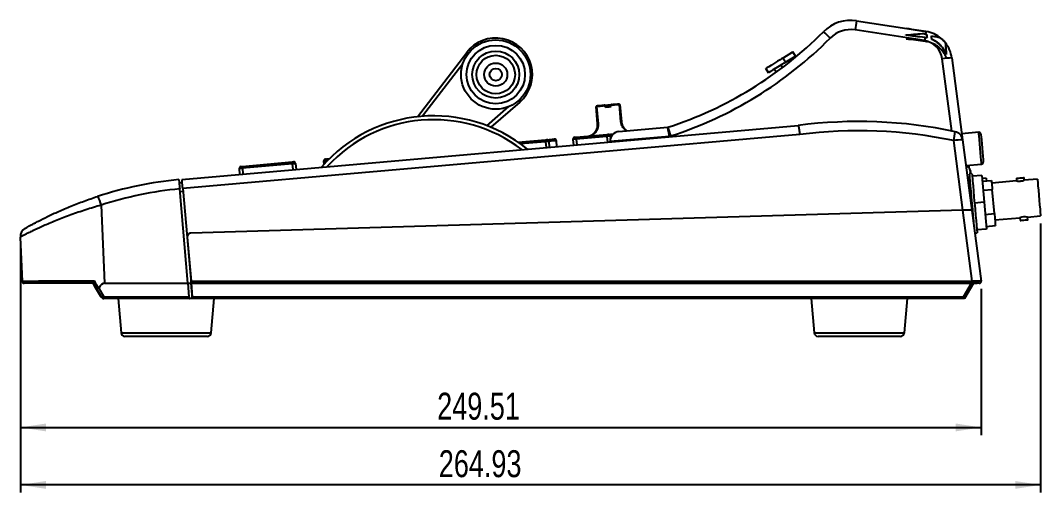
# Model space of a CAD drawing. Header units: millimetres. Extents: x 102 to 710, y 145 to 429.
# Drawn here: x 345.9 to 478.4, y 145.4 to 206.7 of the extents above; entities that cross this region are included whole.
import ezdxf

# ---------------------------------------------------------------- set-up
doc = ezdxf.new("R2010")
doc.units = ezdxf.units.MM
doc.layers.add('DIM', color=5, linetype='Continuous')
doc.styles.add('SLDTEXTSTYLE0', font='TXT', dxfattribs={"width": 0.75})
doc.dimstyles.new('SLDDIMSTYLE1', dxfattribs={"dimtxt": 3.5, "dimasz": 3.302, "dimexe": 0, "dimexo": 0.0625, "dimgap": 0.875, "dimtad": 1, "dimlfac": 2, "dimrnd": 1e-09, "dimzin": 12, "dimdsep": 46, "dimtxsty": 'SLDTEXTSTYLE0', "dimsah": 1, "dimcen": 0.09, "dimadec": 0, "dimazin": 3, "dimtfac": 1, "dimtofl": 0, "dimtmove": 0, "dimatfit": 3, "dimfxl": 1, "dimfrac": 2, "dimtolj": 1, "dimtzin": 12, "dimarcsym": 0})

# ---------------------------------------------------------------- blocks, each defined once
blk = doc.blocks.new('_D_5')
at = {"layer": 'DIM'}
for p, q in [((345.92, 177.59), (345.92, 152.85)), ((470.67, 171.87), (470.67, 152.85)), ((345.92, 153.85), (470.67, 153.85))]:
    blk.add_line(p, q, dxfattribs=at)
for points in [[(345.92, 153.85), (349.22, 153.34), (349.22, 154.36)], [(470.67, 153.85), (467.37, 154.36), (467.37, 153.34)]]:
    blk.add_solid(points, dxfattribs=at)
at = {"layer": 'DIM', "insert": (400.03, 158.36), "char_height": 3.5, "attachment_point": 1, "style": 'SLDTEXTSTYLE0'}
blk.add_mtext('249.51', dxfattribs=at)
blk = doc.blocks.new('_D_6')
at = {"layer": 'DIM'}
for p, q in [((478.38, 180.34), (478.38, 145.38)), ((345.92, 177.59), (345.92, 145.38)), ((478.38, 146.38), (345.92, 146.38))]:
    blk.add_line(p, q, dxfattribs=at)
for points in [[(345.92, 146.38), (349.22, 145.87), (349.22, 146.89)], [(478.38, 146.38), (475.08, 146.89), (475.08, 145.87)]]:
    blk.add_solid(points, dxfattribs=at)
at = {"layer": 'DIM', "insert": (400.24, 150.89), "char_height": 3.5, "attachment_point": 1, "style": 'SLDTEXTSTYLE0'}
blk.add_mtext('264.93', dxfattribs=at)

msp = doc.modelspace()

# ---------------------------------------------------------------- linework, layer by layer
at = {"color": 7, "linetype": 'Continuous', "lineweight": 25}
for p, q in [((454.4863, 206.6885), (461.0252, 205.6788)), ((463.3003, 204.1162), (454.2908, 205.5075)), ((461.0251, 205.6785), (461.0252, 205.6788)), ((461.0252, 205.6788), (463.4959, 205.2972)), ((460.8926, 204.8155), (460.8893, 204.8535)), ((463.6337, 204.4634), (463.6337, 204.4633)), ((464.2526, 204.2732), (464.2527, 204.2731)), ((397.4629, 194.2222), (403.8615, 202.5924)), ((444.9075, 201.8571), (446.2069, 202.6553)), ((445.2478, 201.3032), (444.9075, 201.8571)), ((445.2478, 201.3032), (446.5472, 202.1014)), ((446.5472, 202.1014), (446.2069, 202.6553)), ((466.8428, 192.3713), (465.6071, 201.7574)), ((466.8512, 201.8662), (468.2526, 191.2215)), ((442.6922, 200.4961), (443.0324, 199.9423)), ((443.0324, 199.9423), (442.6922, 200.4961)), ((443.8206, 200.4265), (444.067, 200.0254)), ((444.8728, 200.624), (444.6726, 200.9499)), ((443.8681, 199.8859), (443.8684, 199.8817)), ((410.7632, 196.133), (407.0109, 192.8495)), ((420.8641, 193.2961), (420.668, 195.5376)), ((420.7323, 195.6142), (420.682, 195.5542)), ((420.7252, 195.5426), (420.9213, 193.3011)), ((421.7302, 195.7309), (422.6766, 195.8137)), ((422.5857, 195.7054), (421.8386, 195.64)), ((421.8516, 195.4906), (421.8386, 195.64)), ((422.5857, 195.7054), (422.5988, 195.5559)), ((423.6796, 195.872), (423.7396, 195.8217)), ((423.8952, 193.5613), (423.6991, 195.8028)), ((423.7562, 195.8078), (423.9523, 193.5663)), ((366.8897, 186.0895), (446.8898, 193.0886)), ((423.6207, 192.3029), (429.9511, 192.8567)), ((429.9511, 192.8567), (429.9919, 192.8698)), ((468.043, 192.8137), (468.1173, 192.8235)), ((470.3508, 192.205), (468.1485, 192.0124)), ((447.1057, 191.9075), (366.9939, 184.8986)), ((410.5475, 190.9129), (414.0727, 191.2213)), ((414.5096, 191.013), (414.5884, 190.2626)), ((415.5846, 190.3498), (415.5058, 191.1001)), ((417.6635, 191.2889), (417.7161, 190.5363)), ((418.0575, 191.57), (422.0423, 191.9186)), ((422.0637, 191.6739), (418.0789, 191.3253)), ((422.2087, 191.9331), (422.9013, 191.9937)), ((422.4791, 191.7102), (422.5162, 191.3576)), ((430.1957, 191.6781), (422.4796, 191.003)), ((422.4796, 191.003), (422.4796, 191.0576)), ((422.4796, 190.953), (422.4796, 191.003)), ((430.3706, 191.7344), (430.1957, 191.6781)), ((468.2526, 191.2215), (469.46, 182.0505)), ((374.723, 187.7787), (381.1983, 188.3452)), ((381.2197, 188.1005), (374.7444, 187.534)), ((381.6351, 188.1368), (381.714, 187.3865)), ((385.2872, 188.4564), (385.3181, 188.0135)), ((385.6812, 188.7374), (386.0407, 188.7689)), ((374.329, 187.4976), (374.3816, 186.745)), ((468.6907, 187.8939), (470.7125, 188.0708)), ((468.7797, 187.792), (468.7654, 187.9005)), ((469.0735, 187.9274), (469.067, 187.6074)), ((469.4635, 186.8574), (469.1148, 186.8268)), ((469.2453, 187.2004), (469.2615, 187.1208)), ((469.2746, 186.9711), (469.2615, 187.1208)), ((469.2721, 186.9297), (469.2781, 186.9316)), ((366.5244, 185.656), (366.9246, 185.6911)), ((469.1824, 186.0548), (468.9356, 186.0332)), ((468.9814, 185.6859), (469.2129, 185.7061)), ((470.7414, 186.5927), (469.4962, 186.4838)), ((469.4962, 186.4838), (469.5232, 186.1752)), ((470.7414, 186.5927), (471.0465, 183.106)), ((471.3242, 186.2422), (470.7763, 186.1942)), ((470.8068, 185.8456), (472.0022, 185.9502)), ((475.2703, 185.8848), (472.0327, 185.6015)), ((475.2398, 186.2334), (475.2703, 185.8848)), ((476.2667, 185.9706), (476.236, 186.3206)), ((477.9601, 186.1201), (476.26, 185.9713)), ((367.6676, 172.5895), (366.594, 184.8608)), ((367.0287, 184.5001), (366.6286, 184.4651)), ((366.9939, 184.8986), (367.5508, 178.5331)), ((469.1342, 184.5249), (469.3148, 184.5407)), ((470.9087, 184.6802), (472.1042, 184.7848)), ((472.3796, 181.6365), (472.1042, 184.7848)), ((469.7742, 183.3057), (469.8012, 182.9971)), ((471.0465, 183.106), (469.8012, 182.9971)), ((469.8012, 182.9971), (469.8282, 182.6885)), ((471.0465, 183.106), (471.3515, 179.6194)), ((356.4015, 182.7414), (356.8448, 172.5895)), ((468.2842, 182.0709), (368.0634, 179.0989)), ((469.4979, 172.8519), (468.2842, 182.0709)), ((469.46, 182.0505), (470.6683, 172.8722)), ((471.1842, 181.5319), (472.3796, 181.6365)), ((469.5471, 181.3887), (469.5903, 181.3925)), ((472.4511, 180.8198), (475.6887, 181.103)), ((475.6887, 181.103), (475.7192, 180.7544)), ((476.6784, 181.1896), (478.3784, 181.3383)), ((476.7154, 180.8415), (476.6848, 181.1915)), ((367.7733, 178.9948), (367.7415, 178.9702)), ((469.8469, 179.1113), (470.1389, 179.1368)), ((470.0793, 179.819), (470.1063, 179.5104)), ((471.3515, 179.6194), (470.1063, 179.5104)), ((471.321, 179.968), (472.5164, 180.0726)), ((346.1669, 172.8286), (345.9153, 178.5923)), ((367.5826, 178.5577), (367.5508, 178.5331)), ((367.5508, 178.5331), (368.0708, 172.5895)), ((367.5826, 178.5577), (368.0818, 172.8519)), ((355.3897, 172.5895), (346.4167, 172.5895)), ((356.8448, 172.5895), (367.6676, 172.5895)), ((367.6676, 172.5895), (367.6931, 172.5895)), ((367.8407, 170.8395), (367.6931, 172.5895)), ((367.6931, 172.5895), (368.0453, 172.5895)), ((368.0453, 172.5895), (368.214, 170.5895)), ((368.0453, 172.5895), (368.0708, 172.5895)), ((368.0916, 172.6057), (368.0708, 172.5895)), ((368.0708, 172.5895), (469.3919, 172.5895)), ((368.0708, 172.5895), (368.2184, 170.8395)), ((368.0818, 172.8519), (469.4979, 172.8519)), ((469.4876, 172.6057), (368.0916, 172.6057)), ((468.3816, 170.8395), (469.3919, 172.5895)), ((469.6647, 172.5895), (468.5102, 170.5899)), ((469.3919, 172.5895), (470.1165, 172.5895)), ((470.4205, 172.5895), (470.1165, 172.5895)), ((356.5186, 170.7108), (355.8561, 171.8132)), ((356.0796, 171.9533), (356.7488, 170.8395)), ((367.8458, 170.5895), (356.7329, 170.5895)), ((356.7488, 170.8395), (367.8407, 170.8395)), ((358.5984, 170.5895), (358.9872, 166.146)), ((368.214, 170.5895), (367.8458, 170.5895)), ((368.214, 170.5895), (368.2235, 170.5895)), ((368.2184, 170.8395), (468.3816, 170.8395)), ((468.51, 170.5895), (368.2235, 170.5895)), ((370.6922, 166.146), (371.0809, 170.5895)), ((448.5984, 170.5895), (448.9872, 166.146)), ((460.6922, 166.146), (461.0809, 170.5895)), ((370.1941, 165.6895), (359.4853, 165.6895)), ((460.1941, 165.6895), (449.4853, 165.6895))]:
    msp.add_line(p, q, dxfattribs=at)
at = {"color": 8, "linetype": 'Continuous', "lineweight": 25}
for p, q in [((403.3604, 201.1137), (398.1404, 194.2853)), ((406.4902, 193.0583), (409.3209, 195.5353)), ((414.0941, 190.9766), (410.8576, 190.6935)), ((414.0941, 190.9766), (414.1599, 190.2251)), ((418.0789, 191.3253), (418.1447, 190.5738)), ((422.0637, 191.6739), (422.1294, 190.9224)), ((422.6742, 191.7273), (422.4791, 191.7102)), ((468.2842, 182.0709), (467.0928, 191.12)), ((381.2197, 188.1005), (381.2855, 187.349)), ((385.7734, 188.4989), (385.7026, 188.4927)), ((385.7026, 188.4927), (385.708, 188.4312)), ((374.7444, 187.534), (374.8102, 186.7825)), ((468.8188, 187.7774), (468.8224, 187.9055)), ((358.9872, 166.146), (367.0815, 166.146)), ((367.0815, 166.146), (370.6922, 166.146)), ((448.9872, 166.146), (457.0815, 166.146)), ((457.0815, 166.146), (460.6922, 166.146))]:
    msp.add_line(p, q, dxfattribs=at)
at = {"color": 7, "linetype": 'Continuous', "lineweight": 25, "flags": 128}
for points in [[(460.8893, 204.8535), (461.7618, 204.9299), (462.5467, 204.9985), (463.2175, 205.0572)], [(460.8926, 204.8155), (460.8909, 204.8346), (460.8893, 204.8535)], [(444.9075, 201.8571), (444.9031, 201.8543), (444.7946, 201.7877), (444.5544, 201.6401), (444.2142, 201.4311), (443.8191, 201.1884), (443.4215, 200.9442), (443.074, 200.7307), (442.8227, 200.5763), (442.7007, 200.5014), (442.6922, 200.4961)], [(445.2478, 201.3032), (445.2226, 201.2878), (445.065, 201.1909), (444.7827, 201.0175), (444.4138, 200.7909), (444.008, 200.5416), (443.62, 200.3032), (443.3021, 200.108), (443.0972, 199.9821), (443.0324, 199.9423)], [(420.668, 195.5376), (420.6696, 195.5395), (420.6743, 195.5451), (420.682, 195.5542)], [(421.8386, 195.64), (421.6945, 195.6274), (421.5514, 195.6149), (421.4094, 195.6024), (421.2688, 195.5901), (421.1298, 195.578), (420.9928, 195.566), (420.8578, 195.5542), (420.7252, 195.5426)], [(421.8032, 195.7079), (421.6646, 195.6957), (421.5268, 195.6837), (421.3902, 195.6717), (421.255, 195.6599), (421.1214, 195.6482), (420.9896, 195.6367), (420.8598, 195.6253), (420.7323, 195.6142)], [(420.8002, 195.6495), (420.9115, 195.6593), (421.0246, 195.6692), (421.1392, 195.6792), (421.2552, 195.6893), (421.3725, 195.6996), (421.4908, 195.7099), (421.6101, 195.7204), (421.7302, 195.7309)], [(421.8516, 195.4906), (421.9448, 195.4987), (422.0382, 195.5069), (422.1316, 195.5151), (422.2252, 195.5232), (422.3188, 195.5314), (422.4123, 195.5396), (422.5056, 195.5478), (422.5988, 195.5559)], [(423.6991, 195.8028), (423.5665, 195.7912), (423.4315, 195.7794), (423.2944, 195.7674), (423.1555, 195.7552), (423.0149, 195.7429), (422.8729, 195.7305), (422.7297, 195.718), (422.5857, 195.7054)], [(423.6796, 195.872), (423.5521, 195.8609), (423.4224, 195.8495), (423.2906, 195.838), (423.1569, 195.8263), (423.0217, 195.8145), (422.8851, 195.8025), (422.7474, 195.7905), (422.6087, 195.7784)], [(422.6766, 195.8137), (422.7967, 195.8242), (422.916, 195.8346), (423.0344, 195.845), (423.1516, 195.8553), (423.2676, 195.8654), (423.3823, 195.8754), (423.4953, 195.8853), (423.6066, 195.8951)], [(423.7396, 195.8217), (423.7487, 195.8141), (423.7543, 195.8094), (423.7562, 195.8078)], [(423.8952, 193.5613), (423.9075, 193.5624), (423.9186, 193.5634), (423.9285, 193.5642), (423.9368, 193.565), (423.9435, 193.5656), (423.9484, 193.566), (423.9513, 193.5662), (423.9523, 193.5663)], [(420.8641, 193.2961), (420.8651, 193.2962), (420.8681, 193.2965), (420.8729, 193.2969), (420.8796, 193.2975), (420.888, 193.2982), (420.8978, 193.2991), (420.909, 193.3001), (420.9213, 193.3011)], [(414.0727, 191.2213), (414.1052, 191.2242), (414.1364, 191.2269), (414.1652, 191.2294), (414.1904, 191.2316), (414.2111, 191.2334), (414.2265, 191.2348), (414.2359, 191.2356), (414.2391, 191.2359)], [(414.0727, 191.2213), (414.0731, 191.2167), (414.0743, 191.2028), (414.0763, 191.1803), (414.079, 191.1499), (414.0822, 191.1129), (414.0859, 191.0706), (414.0899, 191.0246), (414.0941, 190.9766)], [(414.5096, 191.013), (414.5016, 191.0123), (414.4779, 191.0102), (414.4395, 191.0069), (414.3879, 191.0023), (414.3249, 190.9968), (414.2531, 190.9905), (414.1752, 190.9837), (414.0941, 190.9766)], [(414.2391, 191.2359), (414.5909, 191.2667), (414.947, 191.2978), (415.163, 191.3167), (415.2353, 191.3231)], [(418.0789, 191.3253), (417.9979, 191.3182), (417.9199, 191.3114), (417.8481, 191.3051), (417.7852, 191.2996), (417.7335, 191.295), (417.6951, 191.2917), (417.6715, 191.2896), (417.6635, 191.2889)], [(417.8911, 191.5554), (417.8943, 191.5557), (417.9038, 191.5565), (417.9191, 191.5579), (417.9398, 191.5597), (417.965, 191.5619), (417.9938, 191.5644), (418.025, 191.5671), (418.0575, 191.57)], [(418.0789, 191.3253), (418.0747, 191.3732), (418.0707, 191.4192), (418.067, 191.4615), (418.0638, 191.4985), (418.0611, 191.5289), (418.0591, 191.5514), (418.0579, 191.5653), (418.0575, 191.57)], [(422.0423, 191.9186), (422.0747, 191.9214), (422.106, 191.9242), (422.1347, 191.9267), (422.16, 191.9289), (422.1807, 191.9307), (422.196, 191.932), (422.2055, 191.9329), (422.2087, 191.9331)], [(422.0423, 191.9186), (422.0427, 191.9139), (422.0439, 191.9), (422.0459, 191.8775), (422.0485, 191.8472), (422.0518, 191.8101), (422.0555, 191.7678), (422.0595, 191.7218), (422.0637, 191.6739)], [(422.4791, 191.7102), (422.4711, 191.7095), (422.4475, 191.7075), (422.4091, 191.7041), (422.3574, 191.6996), (422.2945, 191.6941), (422.2227, 191.6878), (422.1447, 191.681), (422.0637, 191.6739)], [(470.6216, 191.9778), (470.6294, 191.8888), (470.652, 191.6306), (470.6872, 191.2283), (470.7315, 190.7215), (470.7807, 190.1597), (470.8298, 189.5979), (470.8742, 189.0911), (470.9094, 188.6889), (470.9319, 188.4306), (470.9397, 188.3417), (470.9397, 188.3417)], [(381.1983, 188.3452), (381.2308, 188.348), (381.262, 188.3508), (381.2908, 188.3533), (381.316, 188.3555), (381.3367, 188.3573), (381.352, 188.3586), (381.3615, 188.3595), (381.3647, 188.3598)], [(381.1983, 188.3452), (381.1987, 188.3405), (381.1999, 188.3267), (381.2019, 188.3041), (381.2045, 188.2738), (381.2078, 188.2368), (381.2115, 188.1945), (381.2155, 188.1485), (381.2197, 188.1005)], [(381.6351, 188.1368), (381.6272, 188.1361), (381.6035, 188.1341), (381.5651, 188.1307), (381.5135, 188.1262), (381.4505, 188.1207), (381.3787, 188.1144), (381.3008, 188.1076), (381.2197, 188.1005)], [(385.7026, 188.4927), (385.6215, 188.4856), (385.5436, 188.4788), (385.4718, 188.4725), (385.4088, 188.467), (385.3572, 188.4625), (385.3188, 188.4591), (385.2951, 188.4571), (385.2872, 188.4564)], [(385.5148, 188.7228), (385.518, 188.7231), (385.5274, 188.7239), (385.5428, 188.7253), (385.5635, 188.7271), (385.5887, 188.7293), (385.6175, 188.7318), (385.6487, 188.7346), (385.6812, 188.7374)], [(385.7026, 188.4927), (385.6984, 188.5407), (385.6944, 188.5867), (385.6907, 188.629), (385.6874, 188.666), (385.6848, 188.6963), (385.6828, 188.7189), (385.6816, 188.7327), (385.6812, 188.7374)], [(374.7444, 187.534), (374.6634, 187.5269), (374.5855, 187.5201), (374.5136, 187.5138), (374.4507, 187.5083), (374.399, 187.5038), (374.3606, 187.5004), (374.337, 187.4983), (374.329, 187.4976)], [(374.5566, 187.7641), (374.5598, 187.7644), (374.5693, 187.7652), (374.5847, 187.7666), (374.6054, 187.7684), (374.6306, 187.7706), (374.6593, 187.7731), (374.6906, 187.7758), (374.723, 187.7787)], [(374.7444, 187.534), (374.7402, 187.5819), (374.7362, 187.6279), (374.7325, 187.6703), (374.7293, 187.7073), (374.7266, 187.7376), (374.7247, 187.7601), (374.7234, 187.774), (374.723, 187.7787)], [(469.1148, 186.8268), (469.1167, 186.8057), (469.1313, 186.6379), (469.1601, 186.3097), (469.2016, 185.8353), (469.254, 185.2356), (469.3152, 184.5367), (469.3823, 183.7692), (469.4525, 182.9666), (469.5228, 182.164), (469.5899, 181.3965), (469.6511, 180.6976), (469.6768, 180.4037)], [(469.2558, 187.186), (469.2559, 187.1854), (469.2564, 187.1792), (469.2576, 187.1662), (469.2593, 187.1467), (469.2615, 187.1208)], [(469.4635, 186.8574), (469.4653, 186.8362), (469.48, 186.6684), (469.4962, 186.4838)], [(366.9939, 184.8986), (366.9733, 185.1337), (366.9537, 185.3582), (366.9357, 185.5641), (366.9199, 185.7438), (366.9071, 185.8909), (366.8975, 185.9999), (366.8917, 186.0669), (366.8897, 186.0895)], [(469.5232, 186.1752), (469.5502, 185.8658), (469.6027, 185.2661), (469.6638, 184.5672), (469.731, 183.7997), (469.7742, 183.3057)], [(471.3242, 186.2422), (471.3317, 186.1561), (471.3539, 185.9027), (471.3547, 185.8935)], [(472.0022, 185.9502), (472.0117, 185.8416), (472.0222, 185.7212), (472.0338, 185.5896), (472.0462, 185.4473), (472.0595, 185.2949), (472.0737, 185.1332), (472.0886, 184.9629), (472.1042, 184.7848)], [(475.2398, 186.2334), (475.2778, 186.2367), (475.3857, 186.2462), (475.5473, 186.2603), (475.7379, 186.277), (475.9286, 186.2937), (476.0901, 186.3078), (476.1981, 186.3173), (476.236, 186.3206), (476.236, 186.3206)], [(477.9601, 186.1201), (477.9606, 186.1145), (477.9721, 185.982), (477.9984, 185.6825), (478.0372, 185.2381), (478.0859, 184.6817), (478.1408, 184.0548), (478.1977, 183.4037), (478.2526, 182.7767), (478.3013, 182.2204), (478.3401, 181.7759), (478.3663, 181.4764), (478.3779, 181.3439), (478.3784, 181.3383)], [(469.8282, 182.6885), (469.8714, 182.1945), (469.9386, 181.427), (469.9997, 180.7281), (470.0522, 180.1284), (470.0758, 179.8591)], [(472.3796, 181.6365), (472.4306, 181.0538), (472.4714, 180.5871), (472.4999, 180.2612), (472.5146, 180.0938), (472.5164, 180.0726)], [(475.7192, 180.7544), (475.7571, 180.7577), (475.8651, 180.7671), (476.0267, 180.7813), (476.2173, 180.7979), (476.4079, 180.8146), (476.5695, 180.8287), (476.6775, 180.8382), (476.7154, 180.8415), (476.7154, 180.8415)], [(470.1063, 179.5104), (470.1224, 179.3258), (470.1371, 179.158), (470.1389, 179.1368)], [(356.3586, 170.8835), (355.9766, 171.5194), (355.5946, 172.1551), (355.3837, 172.5061)], [(355.8561, 171.8132), (355.6226, 172.202), (355.3892, 172.5904)]]:
    msp.add_lwpolyline(points, dxfattribs=at)
at = {"color": 8, "linetype": 'Continuous', "lineweight": 25, "flags": 128}
for points in [[(404.0601, 202.4405), (404.038, 202.4574), (403.9778, 202.5034), (403.9284, 202.5412), (403.8917, 202.5693), (403.8691, 202.5865), (403.8615, 202.5924)], [(410.5985, 196.3211), (410.6168, 196.3002), (410.6667, 196.2432), (410.7077, 196.1964), (410.7381, 196.1616), (410.7568, 196.1402), (410.7632, 196.133)], [(470.7125, 188.0708), (470.7106, 188.0919), (470.6961, 188.2576), (470.6683, 188.5757), (470.6294, 189.0204), (470.5826, 189.5556), (470.5316, 190.1379), (470.4807, 190.7203), (470.4338, 191.2555), (470.3949, 191.7001), (470.3671, 192.0182), (470.3526, 192.184), (470.3508, 192.205)], [(415.5058, 191.1001), (415.4314, 191.0936), (415.2096, 191.0742), (414.8437, 191.0422), (414.5096, 191.013)]]:
    msp.add_lwpolyline(points, dxfattribs=at)
at = {"color": 7, "linetype": 'Continuous', "lineweight": 25}
for radius in [4.5, 3.7957, 3.0473, 2.5, 1.5, 0.8]:
    msp.add_circle((407.6351, 199.7076), radius, dxfattribs=at)
for centre, radius, start, end in [((453.7232, 201.7471), 5, 81.221355, 135.262484), ((482.3506, 201.4688), 28.349, 169.389904, 171.809559), ((453.7185, 201.8014), 3.75, 81.221355, 135.262484), ((407.6351, 199.7076), 4.75, 311.188144, 142.603731), ((414.6546, 240.4594), 50, 287.863195, 315.262484), ((414.6499, 240.5137), 51.25, 287.863195, 315.262484), ((443.3747, 197.1096), 10.6175, 43.669272, 50.196456), ((573.5004, 187.0545), 111.5131, 170.994893, 171.19906), ((462.8806, 201.3984), 2.75, 7.5, 81.221355), ((468.0268, 204.3028), 4.6388, 167.621716, 171.813602), ((462.8854, 201.3441), 4, 49.804787, 81.221355), ((462.8854, 201.3441), 4, 38.969497, 49.442159), ((462.8854, 201.3441), 4, 7.5, 38.969497), ((466.8543, 194.6659), 7.2003, 90.025105, 99.97495), ((399.5847, 175.0895), 19.25, 50.830617, 139.169383), ((399.5847, 175.0895), 18.75, 52.426544, 137.573456), ((454.7406, 133.6045), 60, 77.94229, 97.518608), ((423.7296, 191.0576), 1.25, 95, 180), ((401.402, 182.7039), 30.3435, 17.314187, 19.574377), ((454.8201, 133.6662), 58.75, 77.94229, 97.545265), ((461.7114, 192.5564), 5.5698, 345.055035, 357.163016), ((467.0133, 191.0583), 1.25, 7.5, 77.94229), ((470.3726, 191.956), 0.25, 5, 95), ((414.2609, 190.9868), 0.25, 6, 95), ((415.2571, 191.074), 0.25, 6, 95), ((417.9129, 191.3064), 0.25, 95, 184), ((422.2305, 191.6841), 0.25, 6, 95), ((468.2812, 184.2155), 7.006, 90.234033, 99.765913), ((381.3865, 188.1107), 0.25, 6, 95), ((385.5365, 188.4738), 0.25, 95, 184), ((470.6907, 188.3199), 0.25, 275, 5), ((374.5784, 187.5151), 0.25, 95, 184), ((468.554, 187.1246), 0.7045, 5, 77.935889), ((371.2864, 136.2832), 50, 95.505043, 107.876218), ((371.3659, 136.3449), 48.75, 95.617448, 107.876218), ((352.4598, 181.7816), 4.0569, 13.684137, 30.970935), ((476.3935, 178.7834), 2.4244, 83.254782, 106.901155), ((347.1641, 178.6469), 1.25, 119.65763, 182.5), ((368.0468, 178.5768), 0.4979, 127.824473, 185.04368), ((368.0781, 178.6017), 0.4975, 91.701537, 185.067993), ((346.4167, 172.8395), 0.25, 182.5, 270), ((467.531, 172.8107), 1.9673, 354.017845, 1.199671), ((470.4204, 172.8395), 0.25, 270, 7.5), ((355.6357, 172.5595), 2.0487, 295.526552, 302.908838), ((356.7329, 170.8395), 0.25, 211, 270), ((355.7559, 170.7773), 0.9948, 349.120917, 3.587469), ((468.5066, 170.5918), 0.00403, 326.441564, 332.719277), ((359.4853, 166.1895), 0.5, 185, 270), ((370.1941, 166.1895), 0.5, 270, 355), ((449.4853, 166.1895), 0.5, 185, 270), ((460.1941, 166.1895), 0.5, 270, 355)]:
    msp.add_arc(centre, radius, start, end, dxfattribs=at)
for centre, major_axis, ratio, start_param, end_param in [((463.3051, 204.0619), (-118.8045, 18.3466), 0.01039823, 4.71238898, 4.73318694), ((574.1204, 186.9491), (-118.8045, 18.3466), 0.01039823, 5.91464473, 5.97717598), ((430.2004, 191.6237), (-0.2493, 1.233), 0.00485987, 4.75547438, 6.28318531), ((468.2046, 182.0092), (1.2554, 0.0411), 0.04711805, 0.00464141, 1.5058502), ((356.176, 172.8395), (10.0091, 0.0109), 0.00116368, 1.63696698, 3.14164219), ((356.2265, 171.6823), (-10.7738, 17.504), 0.00027595, 4.7272202, 4.77900563), ((365.0335, -30.0314), (-8.2086, 202.6205), 0.04921288, 6.28119158, 6.3604603), ((368.0659, 172.8395), (-0.0211, 0.25), 0.06738972, 3.49699283, 4.75606646), ((469.4118, 172.8395), (1.2565, 0.0326), 0.00805538, 0.00084846, 1.50205725), ((367.8247, 170.8395), (-0.0212, 0.25), 0.06325973, 3.13623576, 4.70703209), ((368.2025, 170.8395), (-0.0212, 0.25), 0.06325973, 3.13623576, 4.70703209), ((468.3657, 170.8395), (-0.1443, 0.2499), 0.04782008, 3.16919458, 4.68478706)]:
    msp.add_ellipse(centre, major_axis=major_axis, ratio=ratio, start_param=start_param, end_param=end_param, dxfattribs=at)
for points, knots in [([(460.8893, 204.8535), (461.3369, 204.8927), (461.7715, 204.9307), (462.5625, 204.9999), (462.9184, 205.0311), (463.2175, 205.0572)], [0, 0, 0, 0, 0.5, 0.5, 1, 1, 1, 1]), ([(463.3618, 204.5088), (462.9321, 204.5631), (462.1092, 204.6671), (461.2859, 204.7675), (460.8926, 204.8155)], [0, 0, 0, 0, 0.52225525, 1, 1, 1, 1]), ([(463.4054, 204.0107), (462.9933, 204.0628), (462.1704, 204.1668), (461.3471, 204.2673), (460.9362, 204.3174)], [0, 0, 0, 0, 0.5008652, 1, 1, 1, 1]), ([(463.6773, 203.9653), (463.6322, 203.9741), (463.542, 203.9918), (463.4509, 204.0044), (463.4054, 204.0107)], [0, 0, 0, 0, 0.5000042, 1, 1, 1, 1]), ([(463.5953, 204.903), (463.6008, 204.8395), (463.6068, 204.7709), (463.6197, 204.6241), (463.6265, 204.5454), (463.6337, 204.4634)], [0, 0, 0, 0, 0.5, 0.5, 1, 1, 1, 1]), ([(463.5953, 204.903), (463.5969, 204.8848), (463.6, 204.8483), (463.6051, 204.7902), (463.6104, 204.7298), (463.6159, 204.6668), (463.6216, 204.6014), (463.6276, 204.5336), (463.6317, 204.4869), (463.6337, 204.4634)], [0, 0, 0, 0, 0.14275038, 0.28474746, 0.42646463, 0.56837802, 0.71096184, 0.85468364, 1, 1, 1, 1]), ([(464.2127, 204.7301), (464.3435, 204.7047), (464.4704, 204.6864), (464.7147, 204.6518), (464.8333, 204.6351), (465.0494, 204.5928), (465.1478, 204.5672), (465.3251, 204.4977), (465.4021, 204.4543), (465.467, 204.3995)], [0, 0, 0, 0, 0.25, 0.25, 0.5, 0.5, 0.75, 0.75, 1, 1, 1, 1]), ([(464.2127, 204.7301), (464.3435, 204.7047), (464.4704, 204.6864), (464.7147, 204.6518), (464.8333, 204.6351), (465.0494, 204.5928), (465.1478, 204.5672), (465.3251, 204.4977), (465.4021, 204.4543), (465.467, 204.3995)], [0, 0, 0, 0, 0.25, 0.25, 0.5, 0.5, 0.75, 0.75, 1, 1, 1, 1]), ([(464.2526, 204.2732), (464.2501, 204.3018), (464.2452, 204.3585), (464.238, 204.4401), (464.2312, 204.5183), (464.2247, 204.5928), (464.2185, 204.6638), (464.2146, 204.708), (464.2127, 204.7301)], [0, 0, 0, 0, 0.17155825, 0.34027602, 0.50679905, 0.67179884, 0.83596559, 1, 1, 1, 1]), ([(466.129, 202.3313), (466.0891, 202.4394), (466.0437, 202.5455), (465.9415, 202.7532), (465.8844, 202.8554), (465.6983, 203.1511), (465.5557, 203.3325), (465.2343, 203.6646), (465.0536, 203.8161), (464.6709, 204.0751), (464.4677, 204.1844), (464.2526, 204.2732)], [0, 0, 0, 0, 0.125, 0.125, 0.25, 0.25, 0.5, 0.5, 0.75, 0.75, 1, 1, 1, 1]), ([(466.129, 202.3313), (466.1153, 202.3675), (466.0878, 202.4398), (466.0418, 202.5462), (465.9925, 202.651), (465.9396, 202.7539), (465.883, 202.8551), (465.7832, 203.02), (465.6277, 203.241), (465.3991, 203.5029), (465.1442, 203.7404), (464.8971, 203.9269), (464.6682, 204.0705), (464.4649, 204.1807), (464.3235, 204.2423), (464.2526, 204.2732)], [0, 0, 0, 0, 0.04181493, 0.08352291, 0.12517406, 0.1668187, 0.20850716, 0.25028962, 0.37496397, 0.49981624, 0.62500591, 0.75049814, 0.83351843, 0.91655808, 1, 1, 1, 1]), ([(465.4863, 204.3831), (465.523, 204.351), (465.5964, 204.2868), (465.702, 204.1855), (465.8038, 204.0808), (465.9021, 203.9725), (465.9642, 203.8973), (465.9953, 203.8597)], [0, 0, 0, 0, 0.20026725, 0.40013368, 0.59986632, 0.79973275, 1, 1, 1, 1]), ([(466.1726, 201.8332), (466.1587, 201.8698), (466.1309, 201.9427), (466.0846, 202.0497), (466.0353, 202.1544), (465.9827, 202.2565), (465.9272, 202.356), (465.8277, 202.5207), (465.6721, 202.7421), (465.4578, 202.9874), (465.2055, 203.2275), (464.9657, 203.4123), (464.7297, 203.5616), (464.5673, 203.6506), (464.4223, 203.7212), (464.3385, 203.7573), (464.2964, 203.7753)], [0, 0, 0, 0, 0.04228994, 0.08426671, 0.12592684, 0.16724324, 0.20823447, 0.24897647, 0.37499542, 0.49983004, 0.60009466, 0.75068651, 0.82589008, 0.90143512, 0.95055502, 1, 1, 1, 1]), ([(465.9953, 203.8597), (465.9953, 203.8597), (465.9967, 203.8438), (466.0019, 203.7844), (466.0057, 203.7415), (466.0147, 203.6378), (466.0201, 203.5769), (466.0315, 203.446), (466.0377, 203.3748), (466.0572, 203.152), (466.071, 202.9942), (466.0996, 202.6682), (466.1143, 202.5002), (466.129, 202.3313)], [0, 0, 0, 0, 0.125, 0.125, 0.25, 0.25, 0.375, 0.375, 0.5, 0.5, 0.75, 0.75, 1, 1, 1, 1]), ([(465.9953, 203.8597), (465.9953, 203.8594), (465.9954, 203.8586), (465.9959, 203.8529), (465.9967, 203.8438), (465.9978, 203.831), (465.9999, 203.807), (466.0037, 203.7635), (466.0118, 203.6712), (466.025, 203.5203), (466.0429, 203.3163), (466.0622, 203.0958), (466.0823, 202.8659), (466.1048, 202.6087), (466.1207, 202.4264), (466.129, 202.3313)], [0, 0, 0, 0, 0.02479762, 0.04958183, 0.07448016, 0.09961841, 0.12511883, 0.18654153, 0.25058087, 0.36965773, 0.50078991, 0.61004322, 0.72894534, 0.85863754, 1, 1, 1, 1]), ([(420.682, 195.5542), (420.6872, 195.5507), (420.6978, 195.5438), (420.7145, 195.5418), (420.724, 195.5425), (420.7252, 195.5426)], [0, 0, 0, 0, 0.46456599, 0.93179021, 1, 1, 1, 1]), ([(420.7323, 195.6142), (420.7413, 195.6228), (420.7592, 195.6399), (420.7839, 195.6475), (420.7976, 195.6493), (420.7998, 195.6495), (420.8002, 195.6495)], [0, 0, 0, 0, 0.45670224, 0.9116149, 0.98356413, 1, 1, 1, 1]), ([(421.8032, 195.7079), (421.7926, 195.7149), (421.7693, 195.7301), (421.7439, 195.7321), (421.7305, 195.7309), (421.7302, 195.7309)], [0, 0, 0, 0, 0.45119179, 0.98734944, 1, 1, 1, 1]), ([(421.8386, 195.64), (421.8354, 195.6557), (421.8302, 195.6809), (421.8106, 195.7005), (421.8032, 195.7079)], [0, 0, 0, 0, 0.62279375, 1, 1, 1, 1]), ([(422.6087, 195.7784), (422.6015, 195.7676), (422.5861, 195.7446), (422.5858, 195.719), (422.5857, 195.7054)], [0, 0, 0, 0, 0.469029572, 1, 1, 1, 1]), ([(422.6766, 195.8137), (422.6763, 195.8137), (422.6629, 195.8124), (422.6382, 195.8061), (422.618, 195.7871), (422.6087, 195.7784)], [0, 0, 0, 0, 0.01265458, 0.54882695, 1, 1, 1, 1]), ([(423.6066, 195.8951), (423.6071, 195.8951), (423.6093, 195.8953), (423.623, 195.8959), (423.6487, 195.8927), (423.6693, 195.8789), (423.6796, 195.872)], [0, 0, 0, 0, 0.016422004, 0.08836391, 0.543290982, 1, 1, 1, 1]), ([(423.6991, 195.8028), (423.7069, 195.8042), (423.7226, 195.807), (423.7342, 195.8156), (423.7389, 195.8209), (423.7396, 195.8217)], [0, 0, 0, 0, 0.45979118, 0.91742668, 1, 1, 1, 1]), ([(423.9523, 193.5663), (423.9575, 193.5218), (423.9803, 193.3242), (424.1045, 192.9755), (424.381, 192.6038), (424.6056, 192.4637), (424.7106, 192.3982)], [0, 0, 0, 0, 0.087394, 0.38802176, 0.71411637, 1, 1, 1, 1]), ([(419.7351, 191.7167), (419.8579, 191.7526), (420.0728, 191.8153), (420.4254, 192.0733), (420.6897, 192.4113), (420.8632, 192.8355), (420.8638, 193.1428), (420.8641, 193.2961)], [0, 0, 0, 0, 0.25885616, 0.45292716, 0.63662907, 0.81861286, 1, 1, 1, 1]), ([(446.8898, 193.0886), (446.8953, 193.0891), (446.9016, 193.082), (446.9155, 193.0531), (446.9232, 193.031), (446.9398, 192.9728), (446.9486, 192.9371), (446.9671, 192.8525), (446.9769, 192.8031), (446.9967, 192.6947), (447.0068, 192.6355), (447.0272, 192.507), (447.0376, 192.4377), (447.0578, 192.2948), (447.0677, 192.2204), (447.0873, 192.0659), (447.0968, 191.986), (447.1057, 191.9075)], [0, 0, 0, 0, 0.125, 0.125, 0.25, 0.25, 0.375, 0.375, 0.5, 0.5, 0.625, 0.625, 0.75, 0.75, 0.875, 0.875, 1, 1, 1, 1]), ([(469.2772, 186.8367), (469.2749, 186.8861), (469.2709, 186.9728), (469.2598, 187.0938), (469.2502, 187.1649), (469.2453, 187.2004)], [0, 0, 0, 0, 0.39788514, 0.69880688, 1, 1, 1, 1]), ([(366.4897, 186.0526), (366.4897, 186.0526), (366.4904, 186.045), (366.493, 186.0151), (366.4949, 185.9926), (366.5001, 185.9335), (366.5033, 185.8973), (366.5108, 185.8118), (366.5151, 185.762), (366.5247, 185.6526), (366.5299, 185.593), (366.5412, 185.4636), (366.5473, 185.3939), (366.5662, 185.1782), (366.58, 185.0208), (366.594, 184.8608)], [0, 0, 0, 0, 0.125, 0.125, 0.25, 0.25, 0.375, 0.375, 0.5, 0.5, 0.625, 0.625, 0.75, 0.75, 1, 1, 1, 1]), ([(475.2703, 185.8848), (475.2758, 185.8841), (475.2868, 185.8827), (475.372, 185.8739), (475.498, 185.8665), (475.6563, 185.8666), (475.8259, 185.8791), (475.9868, 185.9028), (476.1244, 185.9324), (476.2206, 185.9581), (476.2679, 185.9723), (476.2618, 185.9705), (476.2601, 185.97)], [0, 0, 0, 0, 0.10580621, 0.21156196, 0.31870414, 0.42688954, 0.53352753, 0.63842692, 0.74411065, 0.85185754, 0.95977208, 1, 1, 1, 1]), ([(346.5456, 179.7331), (346.5456, 179.7331), (346.613, 179.7717), (346.8141, 179.885), (346.8973, 179.9316), (347.0922, 180.04), (347.2042, 180.1018), (347.4564, 180.2395), (347.5966, 180.3153), (347.9051, 180.4799), (348.0743, 180.5691), (348.6107, 180.8475), (349.01, 181.0493), (349.6686, 181.369), (349.8984, 181.4786), (350.3777, 181.7023), (350.6237, 181.8148), (351.3802, 182.1531), (351.909, 182.3796), (352.7404, 182.7174), (353.0249, 182.8301), (353.5959, 183.0501), (353.8835, 183.1579), (354.7529, 183.4746), (355.3411, 183.6767), (355.9383, 183.8693)], [0, 0, 0, 0, 0.125, 0.125, 0.1875, 0.1875, 0.25, 0.25, 0.3125, 0.3125, 0.375, 0.375, 0.5, 0.5, 0.5625, 0.5625, 0.625, 0.625, 0.75, 0.75, 0.8125, 0.8125, 0.875, 0.875, 1, 1, 1, 1]), ([(356.4015, 182.7414), (355.7262, 182.5476), (355.061, 182.3439), (354.0776, 182.0243), (353.7521, 181.9154), (353.1061, 181.693), (352.7843, 181.5791), (351.8462, 181.2381), (351.2509, 181.0097), (350.4016, 180.6692), (350.1253, 180.5559), (349.5898, 180.3315), (349.3341, 180.222), (348.6024, 179.9027), (348.1611, 179.702), (347.5712, 179.4259), (347.3861, 179.3377), (347.0497, 179.1754), (346.8973, 179.1006), (346.6237, 178.9649), (346.5026, 178.9038), (346.3448, 178.8234), (346.2962, 178.7985), (346.2072, 178.7525), (346.1668, 178.7314), (345.9871, 178.637), (345.9151, 178.5964), (345.9153, 178.5923)], [0, 0, 0, 0, 0.125, 0.125, 0.1875, 0.1875, 0.25, 0.25, 0.375, 0.375, 0.4375, 0.4375, 0.5, 0.5, 0.625, 0.625, 0.6875, 0.6875, 0.75, 0.75, 0.8125, 0.8125, 0.84375, 0.84375, 0.875, 0.875, 1, 1, 1, 1]), ([(355.3892, 172.5904), (355.3857, 172.5961), (355.3997, 172.6317), (355.4471, 172.7292), (355.4802, 172.7909), (355.5141, 172.8504)], [0, 0, 0, 0, 0.5, 0.5, 1, 1, 1, 1]), ([(470.1165, 172.5895), (470.1207, 172.5895), (470.1255, 172.5896), (470.1302, 172.5899), (470.1299, 172.5902), (470.1276, 172.5908), (470.1241, 172.5911), (470.1124, 172.5922), (470.1029, 172.5928), (470.0724, 172.5946), (470.0491, 172.5957), (469.976, 172.5987), (469.922, 172.6004), (469.7472, 172.6043), (469.619, 172.6057), (469.4876, 172.6057)], [0, 0, 0, 0, 0.015625, 0.015625, 0.03125, 0.03125, 0.0625, 0.0625, 0.125, 0.125, 0.25, 0.25, 0.5, 0.5, 1, 1, 1, 1]), ([(356.0715, 171.9448), (356.0146, 171.9106), (355.9587, 171.8768), (355.8792, 171.8282), (355.8559, 171.8137), (355.8561, 171.8132)], [0, 0, 0, 0, 0.5, 0.5, 1, 1, 1, 1]), ([(356.0715, 171.9448), (356.0738, 171.9462), (356.0758, 171.948), (356.0774, 171.9501), (356.0782, 171.9511), (356.0789, 171.9522), (356.0796, 171.9533)], [0, 0, 0, 0, 0.0000156667077, 0.0000156667077, 0.0000156667077, 0.0000233838815, 0.0000233838815, 0.0000233838815, 0.0000233838815]), ([(356.4945, 170.7508), (356.4879, 170.7537), (356.4403, 170.7745), (356.396, 170.826), (356.3652, 170.8735), (356.3586, 170.8835)], [0, 0, 0, 0, 0.11196621, 0.81158757, 1, 1, 1, 1])]:
    msp.add_open_spline(points, degree=3, knots=knots, dxfattribs=at)
for points in [[(463.2175, 205.0572), (463.2882, 205.0242), (463.3607, 204.9925), (463.4353, 204.9634)], [(463.2175, 205.0572), (463.2882, 205.0242), (463.3607, 204.9925), (463.4353, 204.9634)], [(463.6337, 204.4634), (463.5438, 204.482), (463.4531, 204.4972), (463.3618, 204.5088)], [(463.6337, 204.4634), (463.5886, 204.4723), (463.4984, 204.4901), (463.4074, 204.5025), (463.3618, 204.5088)], [(463.4353, 204.9634), (463.488, 204.9428), (463.5412, 204.9226), (463.5953, 204.903)], [(463.4353, 204.9634), (463.488, 204.9428), (463.5412, 204.9226), (463.5953, 204.903)], [(464.2526, 204.2732), (464.2378, 204.4427), (464.2244, 204.596), (464.2127, 204.7301)], [(465.467, 204.3995), (465.4735, 204.394), (465.4799, 204.3885), (465.4863, 204.3831)], [(465.467, 204.3995), (465.4736, 204.3939), (465.4798, 204.3886), (465.4863, 204.3831)]]:
    msp.add_open_spline(points, degree=3, dxfattribs=at)
at = {"color": 8, "linetype": 'Continuous', "lineweight": 25}
for points, knots in [([(424.6195, 192.3902), (424.5408, 192.4392), (424.3315, 192.5693), (424.0616, 192.9321), (423.9252, 193.3028), (423.9007, 193.5138), (423.8952, 193.5613)], [0, 0, 0, 0, 0.21605079, 0.57466867, 0.90428371, 1, 1, 1, 1]), ([(420.9213, 193.3011), (420.9205, 193.1376), (420.919, 192.8095), (420.7265, 192.3543), (420.4392, 192.004), (420.1925, 191.8062), (420.0794, 191.7648), (420.0716, 191.7619)], [0, 0, 0, 0, 0.23962711, 0.48071456, 0.72441224, 0.9808227, 1, 1, 1, 1])]:
    msp.add_open_spline(points, degree=3, knots=knots, dxfattribs=at)

# ---------------------------------------------------------------- dimensions: what is measured, and where the dimension line sits
at = {"layer": 'DIM'}
for base, p1, p2, picture, middle in [((345.9153, 146.3815), (478.3784, 181.3383), (345.9153, 178.5923), '_D_6', (407.3501, 146.3815)), ((470.6683, 153.8512), (345.9153, 178.5923), (470.6683, 172.8722), '_D_5', (407.1422, 153.8512))]:
    dim = msp.add_linear_dim(base=base, p1=p1, p2=p2, dimstyle='SLDDIMSTYLE1', dxfattribs=at)
    dim.commit()
    dim.dimension.update_dxf_attribs({"geometry": picture, "text_midpoint": middle, "dimtype": 160})

doc.saveas('drawing.dxf')
